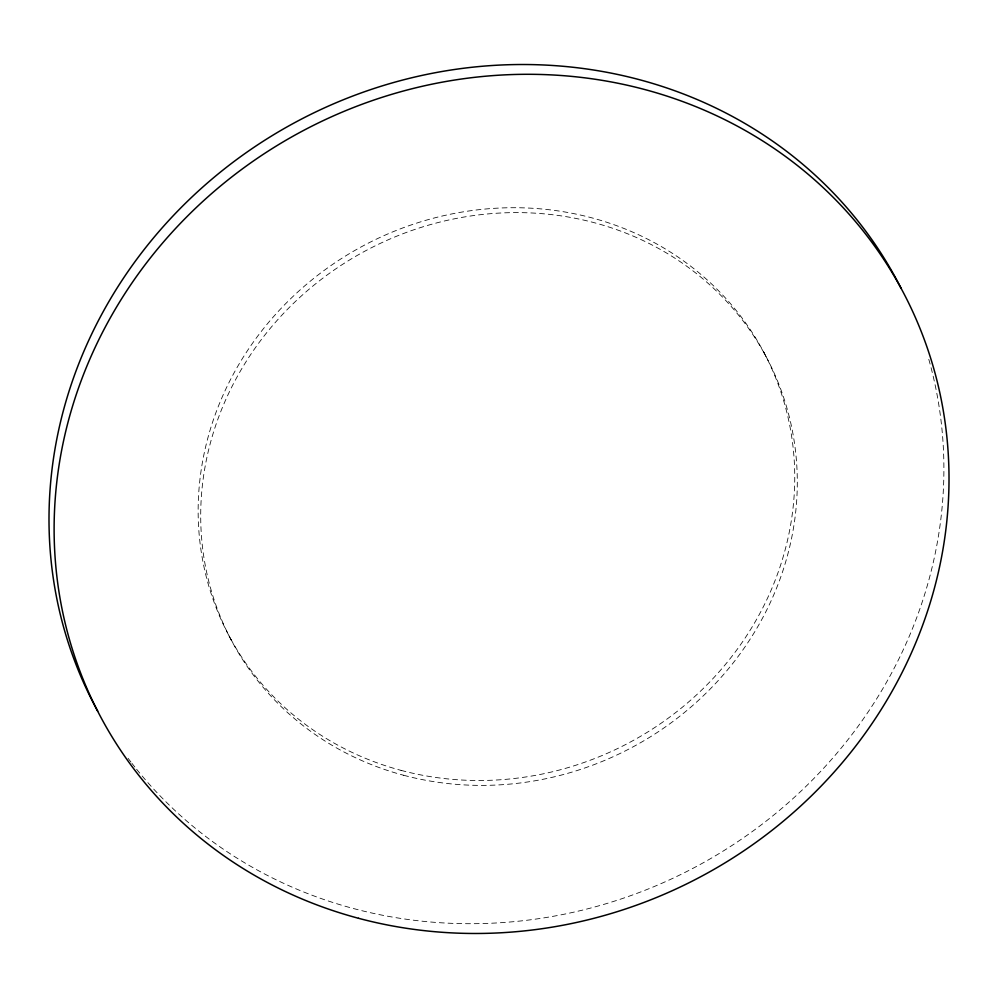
<?xml version="1.0" encoding="UTF-8"?>
<svg xmlns="http://www.w3.org/2000/svg" width="998" height="998" viewBox="0 0 998 998"><rect width="100%" height="100%" fill="white"/><g stroke="black" fill="none" stroke-linecap="round" stroke-linejoin="round"><path stroke-width="0.75" stroke-dasharray="4.99 3.74" d="M763.732 352.144L766.289 357.047M229.141 636.063L231.711 640.953M928.789 359.292A453.978 422.678 -27.6 0 1 693.585 867.998A453.978 422.678 -27.6 0 1 140.768 774.336M139.77 773.126A453.978 422.678 -27.6 0 1 135.815 768.26M134.842 767.038A453.978 422.678 -27.6 0 1 131.936 763.333M130.975 762.098A453.978 422.678 -27.6 0 1 128.118 758.343M401.071 770.369A302.656 281.785 -27.6 0 0 788.907 421.368A302.656 281.785 -27.6 0 0 299.35 290.593A302.656 281.785 -27.6 0 0 401.071 770.369M403.629 775.259A302.656 281.785 -27.6 0 0 791.464 426.258A302.656 281.785 -27.6 0 0 301.907 295.483A302.656 281.785 -27.6 0 0 403.629 775.259"/><path stroke-width="1.5" d="M97.704 711.112A453.978 422.678 -27.6 0 1 299.275 120.222A453.978 422.678 -27.6 0 1 900.945 288.023M358.507 918.285A453.978 422.678 -27.6 0 0 940.253 394.784A453.978 422.678 -27.6 0 0 205.925 198.614A453.978 422.678 -27.6 0 0 358.507 918.285"/></g></svg>
